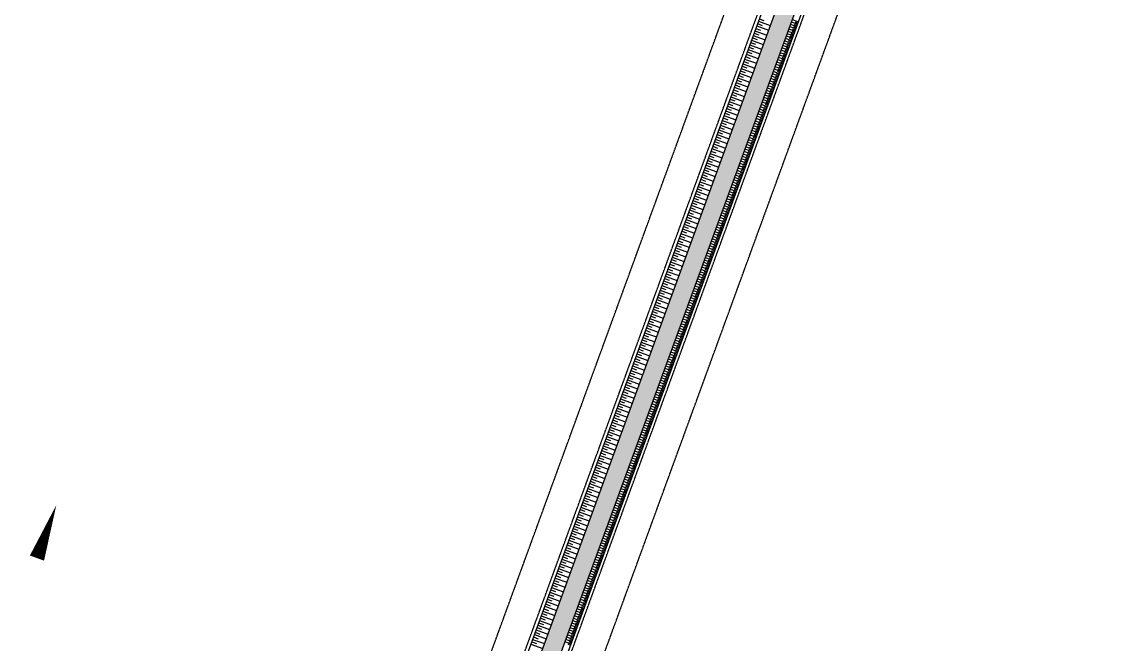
# Model space of a CAD drawing. Extents: x -111898 to 889894, y -2 to 1194865.
# Drawn here: x 686082 to 703559, y 1007153 to 1017071 of the extents above; entities that cross this region are included whole.
import ezdxf

# ---------------------------------------------------------------- set-up
doc = ezdxf.new("R2010")
doc.units = 0
doc.header["$LTSCALE"] = 10
doc.header["$MEASUREMENT"] = 0
doc.linetypes.add('10平面$0$DASH', pattern=[0.35, 0.25, -0.1])
doc.layers.get('Defpoints').update_dxf_attribs({"color": 210})
for name, color, linetype in [('0-WALL', 252, 'Continuous'), ('10平面$0$99平面图例外参$0$A-HATCH-2', 251, 'Continuous'), ('10平面$0$A-LIN-V', 9, 'Continuous'), ('10平面$0$AS-WALL', 40, 'Continuous'), ('10平面$0$PUB_HATCH', 8, 'Continuous'), ('WALL', 252, 'Continuous')]:
    doc.layers.add(name, color=color, linetype=linetype)

# ---------------------------------------------------------------- blocks, each defined once
blk = doc.blocks.new('10平面$0$99平面图例外参$0$$LinePat$填挖边坡')
at = {"color": 0}
for p, q in [((0, 0), (0, -1500)), ((300, 0), (300, -600))]:
    blk.add_line(p, q, dxfattribs=at)
at = {"layer": 'Defpoints', "color": 0}
blk.add_point((600, 0), dxfattribs=at)

msp = doc.modelspace()

# ---------------------------------------------------------------- hatches: boundary and pattern name
at = {"layer": '0-WALL'}
h = msp.add_hatch(dxfattribs=at)
h.set_pattern_fill('草坪或沼泽', color=8, scale=400, angle=-0.200257)
h.set_pattern_definition([(359.79974, (-824318.4, 704905.5), (1605.5824, 1594.398), [240, -48, 64, -48, 240, -960]), (359.79974, (-824398.3, 704953.8), (1605.5824, 1594.398), [160, -120, 240, -120, 160, -800]), (359.79974, (-823836, 705591.9), (1605.5824, 1594.398), [200, -80, 200, -1120]), (359.79974, (-824634.9, 705914.7), (1605.5824, 1594.398), [80, -160, 80, -1280]), (89.79974, (-824474.9, 705914.1), (-1594.398, 1605.5824), [144, -1456]), (89.79974, (-823998.3, 704952.4), (-1594.398, 1605.5824), [160, -1440]), (89.79974, (-823596, 705591), (-1594.398, 1605.5824), [160, -1440]), (44.79974, (-823790.3, 704935.7), (5.5922, 1599.9902), [160, -2102.7417]), (134.79974, (-824206.3, 704937.2), (-1599.9902, 5.5922), [160, -2102.7417]), (63.23469, (-823838.3, 704943.9), (5.5922, 1599.99023), [160, -3417.7088]), (75.7635, (-823918.27, 704952.15), (5.59221, 1599.99023), [160, -6436.969]), (75.7635, (-823516.03, 705590.75), (5.59221, 1599.99023), [128, -6468.969]), (75.7635, (-824442.9, 705914), (5.59221, 1599.99023), [112, -6484.969]), (103.835987, (-824078.27, 704952.7), (5.59221, 1599.99023), [160, -6436.969]), (103.835987, (-823676.03, 705591.3), (5.59221, 1599.99023), [128, -6468.969]), (103.835987, (-824506.9, 705914.2), (5.59221, 1599.99023), [112, -6484.969]), (116.364795, (-824158.3, 704945), (5.5922, 1599.99023), [160, -3417.7069])])
edge = h.paths.add_edge_path()
edge.add_line((741503.08, 933538.38), (741712.87, 934018.57))
edge.add_line((741712.87, 934018.57), (745060.96, 941812.89))
edge.add_line((745060.96, 941812.89), (766890.86, 1001849.76))
edge.add_line((766890.86, 1001849.76), (760346.98, 1016169.02))
edge.add_line((760346.98, 1016169.02), (737579.78, 1026362.54))
edge.add_line((737579.78, 1026362.54), (720756.11, 1037729.77))
edge.add_line((720756.11, 1037729.77), (653654.65, 1067773.01))
edge.add_line((653654.65, 1067773.01), (467795.25, 820503.81))
edge.add_line((467795.25, 820503.81), (468143.58, 820404.89))
edge.add_line((468143.58, 820404.89), (647181.92, 1058601.18))
edge.add_line((647181.92, 1058601.18), (648464.56, 1058132.56))
edge.add_line((648464.56, 1058132.56), (650350.23, 1063296.8))
edge.add_line((650350.23, 1063296.8), (720796.15, 1037558.69))
edge.add_line((720796.15, 1037558.69), (718909.6, 1032395.07))
edge.add_line((718909.6, 1032395.07), (725484.49, 1029992.9))
edge.add_line((725484.49, 1029992.9), (726513.26, 1032808.65))
edge.add_line((726513.26, 1032808.65), (729331.07, 1031779.14))
edge.add_line((729331.07, 1031779.14), (728302.36, 1028963.46))
edge.add_line((728302.36, 1028963.46), (747084.56, 1022101.19))
edge.add_line((747084.56, 1022101.19), (755217.14, 1018452.95))
edge.add_arc((743028.5, 1006160.87), 17310.64, -14.619994, 45.242091, ccw=False)
edge.add_line((759778.64, 1001791.54), (760685.99, 1001458.08))
edge.add_line((760685.99, 1001458.08), (765094.65, 999847.31))
edge.add_line((765094.65, 999847.31), (740941.69, 933744.02))
edge.add_line((740941.69, 933744.02), (741503.08, 933538.38))
at = {"layer": '10平面$0$PUB_HATCH'}
h = msp.add_hatch(dxfattribs=at)
h.set_pattern_fill('石膏板', color=256, scale=30, angle=-20.070289, style=0)
h.set_pattern_definition([(24.929711, (581260.3, 187846.72), (-44.707476, 96.183378), [24, -82.06602]), (114.929711, (581417.13, 187789.42), (-96.183378, -44.707476), [24, -82.06602])])
h.paths.add_polyline_path([(686628.72, 984982.24), (702058.31, 1027213.41), (701776.53, 1027316.36), (686346.94, 985085.19)])

# ---------------------------------------------------------------- linework, layer by layer
at = {"layer": '10平面$0$A-LIN-V', "color": 8}
for p, q in [((701588.67, 1027385), (686227.72, 985341.68)), ((702152.23, 1027179.1), (686722.65, 984947.92))]:
    msp.add_line(p, q, dxfattribs=at)
at = {"layer": '10平面$0$AS-WALL', "color": 8}
for p, q in [((701776.53, 1027316.36), (686346.94, 985085.19)), ((686628.72, 984982.24), (702058.31, 1027213.41))]:
    msp.add_line(p, q, dxfattribs=at)
at = {"layer": 'WALL', "color": 8, "linetype": '10平面$0$DASH'}
for p, q in [((670769.92, 944636), (701895.69, 1029828)), ((671239.56, 944464.41), (702365.32, 1029656.41)), ((671897.05, 944224.19), (703022.81, 1029416.19)), ((672366.69, 944052.6), (703492.45, 1029244.6))]:
    msp.add_line(p, q, dxfattribs=at)
at = {"layer": 'WALL', "color": 8}
msp.add_lwpolyline([(684262.66, 1002888.18, 0, 0, 0), (686630.55, 1009369.16, 0, 240, 0), (686321.7, 1008523.81, 0, 0, 0)], format="xyseb", dxfattribs=at)

# ---------------------------------------------------------------- block references
at = {"layer": '10平面$0$99平面图例外参$0$A-HATCH-2', "color": 8}
for p, xscale, yscale, zscale, rotation in [((697824, 1017081), 0.1334573205823481, 0.1333333333333333, 0.1333333333333333, 69.92971143541095), ((697769.04, 1016930.58), 0.1334573205823481, 0.1333333333333333, 0.1333333333333333, 69.92971143541095), ((697796.52, 1017005.79), 0.1334573205823481, 0.1333333333333333, 0.1333333333333333, 69.92971143541095), ((698418.38, 1016959.45), 0.06666901738333265, 0.06666666666666667, 0.06666666666666667, 249.9297114337832), ((698432.11, 1016997.02), 0.06666901738333265, 0.06666666666666667, 0.06666666666666667, 249.9297114337832), ((698445.84, 1017034.6), 0.06666901738333265, 0.06666666666666667, 0.06666666666666667, 249.9297114337832), ((698459.57, 1017072.17), 0.06666901738333265, 0.06666666666666667, 0.06666666666666667, 249.9297114337832), ((697714.08, 1016780.15), 0.1334573205823481, 0.1333333333333333, 0.1333333333333333, 69.92971143541095), ((697741.56, 1016855.37), 0.1334573205823481, 0.1333333333333333, 0.1333333333333333, 69.92971143541095), ((698349.75, 1016771.59), 0.06666901738333265, 0.06666666666666667, 0.06666666666666667, 249.9297114337832), ((698363.47, 1016809.16), 0.06666901738333265, 0.06666666666666667, 0.06666666666666667, 249.9297114337832), ((698377.2, 1016846.74), 0.06666901738333265, 0.06666666666666667, 0.06666666666666667, 249.9297114337832), ((698390.93, 1016884.31), 0.06666901738333265, 0.06666666666666667, 0.06666666666666667, 249.9297114337832), ((698404.66, 1016921.88), 0.06666901738333265, 0.06666666666666667, 0.06666666666666667, 249.9297114337832), ((697631.65, 1016554.52), 0.1334573205823481, 0.1333333333333333, 0.1333333333333333, 69.92971143541095), ((697659.12, 1016629.73), 0.1334573205823481, 0.1333333333333333, 0.1333333333333333, 69.92971143541095), ((697686.6, 1016704.94), 0.1334573205823481, 0.1333333333333333, 0.1333333333333333, 69.92971143541095), ((698294.84, 1016621.3), 0.06666901738333265, 0.06666666666666667, 0.06666666666666667, 249.9297114337832), ((698308.56, 1016658.87), 0.06666901738333265, 0.06666666666666667, 0.06666666666666667, 249.9297114337832), ((698322.29, 1016696.45), 0.06666901738333265, 0.06666666666666667, 0.06666666666666667, 249.9297114337832), ((698336.02, 1016734.02), 0.06666901738333265, 0.06666666666666667, 0.06666666666666667, 249.9297114337832), ((697576.69, 1016404.1), 0.1334573205823481, 0.1333333333333333, 0.1333333333333333, 69.92971143541095), ((697604.17, 1016479.31), 0.1334573205823481, 0.1333333333333333, 0.1333333333333333, 69.92971143541095), ((698226.2, 1016433.44), 0.06666901738333265, 0.06666666666666667, 0.06666666666666667, 249.9297114337832), ((698239.93, 1016471.01), 0.06666901738333265, 0.06666666666666667, 0.06666666666666667, 249.9297114337832), ((698253.66, 1016508.59), 0.06666901738333265, 0.06666666666666667, 0.06666666666666667, 249.9297114337832), ((698267.38, 1016546.16), 0.06666901738333265, 0.06666666666666667, 0.06666666666666667, 249.9297114337832), ((698281.11, 1016583.73), 0.06666901738333265, 0.06666666666666667, 0.06666666666666667, 249.9297114337832), ((697521.73, 1016253.67), 0.1334573205823481, 0.1333333333333333, 0.1333333333333333, 69.92971143541095), ((697549.21, 1016328.88), 0.1334573205823481, 0.1333333333333333, 0.1333333333333333, 69.92971143541095), ((698157.56, 1016245.58), 0.06666901738333265, 0.06666666666666667, 0.06666666666666667, 249.9297114337832), ((698171.29, 1016283.15), 0.06666901738333265, 0.06666666666666667, 0.06666666666666667, 249.9297114337832), ((698185.02, 1016320.72), 0.06666901738333265, 0.06666666666666667, 0.06666666666666667, 249.9297114337832), ((698198.75, 1016358.3), 0.06666901738333265, 0.06666666666666667, 0.06666666666666667, 249.9297114337832), ((698212.47, 1016395.87), 0.06666901738333265, 0.06666666666666667, 0.06666666666666667, 249.9297114337832), ((697439.29, 1016028.04), 0.1334573205823481, 0.1333333333333333, 0.1333333333333333, 69.92971143541095), ((697466.77, 1016103.25), 0.1334573205823481, 0.1333333333333333, 0.1333333333333333, 69.92971143541095), ((697494.25, 1016178.46), 0.1334573205823481, 0.1333333333333333, 0.1333333333333333, 69.92971143541095), ((698102.65, 1016095.29), 0.06666901738333265, 0.06666666666666667, 0.06666666666666667, 249.9297114337832), ((698116.38, 1016132.86), 0.06666901738333265, 0.06666666666666667, 0.06666666666666667, 249.9297114337832), ((698130.11, 1016170.44), 0.06666901738333265, 0.06666666666666667, 0.06666666666666667, 249.9297114337832), ((698143.84, 1016208.01), 0.06666901738333265, 0.06666666666666667, 0.06666666666666667, 249.9297114337832), ((697384.33, 1015877.61), 0.1334573205823481, 0.1333333333333333, 0.1333333333333333, 69.92971143541095), ((697411.81, 1015952.83), 0.1334573205823481, 0.1333333333333333, 0.1333333333333333, 69.92971143541095), ((698034.02, 1015907.43), 0.06666901738333265, 0.06666666666666667, 0.06666666666666667, 249.9297114337832), ((698047.74, 1015945), 0.06666901738333265, 0.06666666666666667, 0.06666666666666667, 249.9297114337832), ((698061.47, 1015982.57), 0.06666901738333265, 0.06666666666666667, 0.06666666666666667, 249.9297114337832), ((698075.2, 1016020.15), 0.06666901738333265, 0.06666666666666667, 0.06666666666666667, 249.9297114337832), ((698088.93, 1016057.72), 0.06666901738333265, 0.06666666666666667, 0.06666666666666667, 249.9297114337832), ((697329.37, 1015727.19), 0.1334573205823481, 0.1333333333333333, 0.1333333333333333, 69.92971143541095), ((697356.85, 1015802.4), 0.1334573205823481, 0.1333333333333333, 0.1333333333333333, 69.92971143541095), ((697965.38, 1015719.57), 0.06666901738333265, 0.06666666666666667, 0.06666666666666667, 249.9297114337832), ((697979.11, 1015757.14), 0.06666901738333265, 0.06666666666666667, 0.06666666666666667, 249.9297114337832), ((697992.83, 1015794.71), 0.06666901738333265, 0.06666666666666667, 0.06666666666666667, 249.9297114337832), ((698006.56, 1015832.29), 0.06666901738333265, 0.06666666666666667, 0.06666666666666667, 249.9297114337832), ((698020.29, 1015869.86), 0.06666901738333265, 0.06666666666666667, 0.06666666666666667, 249.9297114337832), ((697274.41, 1015576.77), 0.1334573205823481, 0.1333333333333333, 0.1333333333333333, 69.92971143541095), ((697301.89, 1015651.98), 0.1334573205823481, 0.1333333333333333, 0.1333333333333333, 69.92971143541095), ((697910.47, 1015569.28), 0.06666901738333265, 0.06666666666666667, 0.06666666666666667, 249.9297114337832), ((697924.2, 1015606.85), 0.06666901738333265, 0.06666666666666667, 0.06666666666666667, 249.9297114337832), ((697937.93, 1015644.42), 0.06666901738333265, 0.06666666666666667, 0.06666666666666667, 249.9297114337832), ((697951.65, 1015682), 0.06666901738333265, 0.06666666666666667, 0.06666666666666667, 249.9297114337832), ((697191.98, 1015351.13), 0.1334573205823481, 0.1333333333333333, 0.1333333333333333, 69.92971143541095), ((697219.46, 1015426.34), 0.1334573205823481, 0.1333333333333333, 0.1333333333333333, 69.92971143541095), ((697246.93, 1015501.56), 0.1334573205823481, 0.1333333333333333, 0.1333333333333333, 69.92971143541095), ((697841.83, 1015381.42), 0.06666901738333265, 0.06666666666666667, 0.06666666666666667, 249.9297114337832), ((697855.56, 1015418.99), 0.06666901738333265, 0.06666666666666667, 0.06666666666666667, 249.9297114337832), ((697869.29, 1015456.56), 0.06666901738333265, 0.06666666666666667, 0.06666666666666667, 249.9297114337832), ((697883.02, 1015494.14), 0.06666901738333265, 0.06666666666666667, 0.06666666666666667, 249.9297114337832), ((697896.74, 1015531.71), 0.06666901738333265, 0.06666666666666667, 0.06666666666666667, 249.9297114337832), ((697137.02, 1015200.71), 0.1334573205823481, 0.1333333333333333, 0.1333333333333333, 69.92971143541095), ((697164.5, 1015275.92), 0.1334573205823481, 0.1333333333333333, 0.1333333333333333, 69.92971143541095), ((697786.92, 1015231.13), 0.06666901738333265, 0.06666666666666667, 0.06666666666666667, 249.9297114337832), ((697800.65, 1015268.7), 0.06666901738333265, 0.06666666666666667, 0.06666666666666667, 249.9297114337832), ((697814.38, 1015306.27), 0.06666901738333265, 0.06666666666666667, 0.06666666666666667, 249.9297114337832), ((697828.11, 1015343.85), 0.06666901738333265, 0.06666666666666667, 0.06666666666666667, 249.9297114337832), ((697082.06, 1015050.29), 0.1334573205823481, 0.1333333333333333, 0.1333333333333333, 69.92971143541095), ((697109.54, 1015125.5), 0.1334573205823481, 0.1333333333333333, 0.1333333333333333, 69.92971143541095), ((697718.29, 1015043.27), 0.06666901738333265, 0.06666666666666667, 0.06666666666666667, 249.9297114337832), ((697732.01, 1015080.84), 0.06666901738333265, 0.06666666666666667, 0.06666666666666667, 249.9297114337832), ((697745.74, 1015118.41), 0.06666901738333265, 0.06666666666666667, 0.06666666666666667, 249.9297114337832), ((697759.47, 1015155.99), 0.06666901738333265, 0.06666666666666667, 0.06666666666666667, 249.9297114337832), ((697773.2, 1015193.56), 0.06666901738333265, 0.06666666666666667, 0.06666666666666667, 249.9297114337832), ((696999.62, 1014824.65), 0.1334573205823481, 0.1333333333333333, 0.1333333333333333, 69.92971143541095), ((697027.1, 1014899.86), 0.1334573205823481, 0.1333333333333333, 0.1333333333333333, 69.92971143541095), ((697054.58, 1014975.07), 0.1334573205823481, 0.1333333333333333, 0.1333333333333333, 69.92971143541095), ((697649.65, 1014855.41), 0.06666901738333265, 0.06666666666666667, 0.06666666666666667, 249.9297114337832), ((697663.38, 1014892.98), 0.06666901738333265, 0.06666666666666667, 0.06666666666666667, 249.9297114337832), ((697677.1, 1014930.55), 0.06666901738333265, 0.06666666666666667, 0.06666666666666667, 249.9297114337832), ((697690.83, 1014968.12), 0.06666901738333265, 0.06666666666666667, 0.06666666666666667, 249.9297114337832), ((697704.56, 1015005.7), 0.06666901738333265, 0.06666666666666667, 0.06666666666666667, 249.9297114337832), ((696944.66, 1014674.23), 0.1334573205823481, 0.1333333333333333, 0.1333333333333333, 69.92971143541095), ((696972.14, 1014749.44), 0.1334573205823481, 0.1333333333333333, 0.1333333333333333, 69.92971143541095), ((697594.74, 1014705.12), 0.06666901738333265, 0.06666666666666667, 0.06666666666666667, 249.9297114337832), ((697608.47, 1014742.69), 0.06666901738333265, 0.06666666666666667, 0.06666666666666667, 249.9297114337832), ((697622.2, 1014780.26), 0.06666901738333265, 0.06666666666666667, 0.06666666666666667, 249.9297114337832), ((697635.92, 1014817.84), 0.06666901738333265, 0.06666666666666667, 0.06666666666666667, 249.9297114337832), ((696889.7, 1014523.8), 0.1334573205823481, 0.1333333333333333, 0.1333333333333333, 69.92971143541095), ((696917.18, 1014599.02), 0.1334573205823481, 0.1333333333333333, 0.1333333333333333, 69.92971143541095), ((697526.1, 1014517.26), 0.06666901738333265, 0.06666666666666667, 0.06666666666666667, 249.9297114337832), ((697539.83, 1014554.83), 0.06666901738333265, 0.06666666666666667, 0.06666666666666667, 249.9297114337832), ((697553.56, 1014592.4), 0.06666901738333265, 0.06666666666666667, 0.06666666666666667, 249.9297114337832), ((697567.29, 1014629.97), 0.06666901738333265, 0.06666666666666667, 0.06666666666666667, 249.9297114337832), ((697581.01, 1014667.55), 0.06666901738333265, 0.06666666666666667, 0.06666666666666667, 249.9297114337832), ((696807.27, 1014298.17), 0.1334573205823481, 0.1333333333333333, 0.1333333333333333, 69.92971143541095), ((696834.74, 1014373.38), 0.1334573205823481, 0.1333333333333333, 0.1333333333333333, 69.92971143541095), ((696862.22, 1014448.59), 0.1334573205823481, 0.1333333333333333, 0.1333333333333333, 69.92971143541095), ((697457.47, 1014329.4), 0.06666901738333265, 0.06666666666666667, 0.06666666666666667, 249.9297114337832), ((697471.19, 1014366.97), 0.06666901738333265, 0.06666666666666667, 0.06666666666666667, 249.9297114337832), ((697484.92, 1014404.54), 0.06666901738333265, 0.06666666666666667, 0.06666666666666667, 249.9297114337832), ((697498.65, 1014442.11), 0.06666901738333265, 0.06666666666666667, 0.06666666666666667, 249.9297114337832), ((697512.38, 1014479.69), 0.06666901738333265, 0.06666666666666667, 0.06666666666666667, 249.9297114337832), ((696752.31, 1014147.75), 0.1334573205823481, 0.1333333333333333, 0.1333333333333333, 69.92971143541095), ((696779.79, 1014222.96), 0.1334573205823481, 0.1333333333333333, 0.1333333333333333, 69.92971143541095), ((697402.56, 1014179.11), 0.06666901738333265, 0.06666666666666667, 0.06666666666666667, 249.9297114337832), ((697416.28, 1014216.68), 0.06666901738333265, 0.06666666666666667, 0.06666666666666667, 249.9297114337832), ((697430.01, 1014254.25), 0.06666901738333265, 0.06666666666666667, 0.06666666666666667, 249.9297114337832), ((697443.74, 1014291.82), 0.06666901738333265, 0.06666666666666667, 0.06666666666666667, 249.9297114337832), ((696697.35, 1013997.32), 0.1334573205823481, 0.1333333333333333, 0.1333333333333333, 69.92971143541095), ((696724.83, 1014072.54), 0.1334573205823481, 0.1333333333333333, 0.1333333333333333, 69.92971143541095), ((697333.92, 1013991.25), 0.06666901738333265, 0.06666666666666667, 0.06666666666666667, 249.9297114337832), ((697347.65, 1014028.82), 0.06666901738333265, 0.06666666666666667, 0.06666666666666667, 249.9297114337832), ((697361.37, 1014066.39), 0.06666901738333265, 0.06666666666666667, 0.06666666666666667, 249.9297114337832), ((697375.1, 1014103.96), 0.06666901738333265, 0.06666666666666667, 0.06666666666666667, 249.9297114337832), ((697388.83, 1014141.54), 0.06666901738333265, 0.06666666666666667, 0.06666666666666667, 249.9297114337832), ((696614.91, 1013771.69), 0.1334573205823481, 0.1333333333333333, 0.1333333333333333, 69.92971143541095), ((696642.39, 1013846.9), 0.1334573205823481, 0.1333333333333333, 0.1333333333333333, 69.92971143541095), ((696669.87, 1013922.11), 0.1334573205823481, 0.1333333333333333, 0.1333333333333333, 69.92971143541095), ((697265.28, 1013803.39), 0.06666901738333265, 0.06666666666666667, 0.06666666666666667, 249.9297114337832), ((697279.01, 1013840.96), 0.06666901738333265, 0.06666666666666667, 0.06666666666666667, 249.9297114337832), ((697292.74, 1013878.53), 0.06666901738333265, 0.06666666666666667, 0.06666666666666667, 249.9297114337832), ((697306.47, 1013916.1), 0.06666901738333265, 0.06666666666666667, 0.06666666666666667, 249.9297114337832), ((697320.19, 1013953.67), 0.06666901738333265, 0.06666666666666667, 0.06666666666666667, 249.9297114337832), ((696559.95, 1013621.27), 0.1334573205823481, 0.1333333333333333, 0.1333333333333333, 69.92971143541095), ((696587.43, 1013696.48), 0.1334573205823481, 0.1333333333333333, 0.1333333333333333, 69.92971143541095), ((697210.37, 1013653.1), 0.06666901738333265, 0.06666666666666667, 0.06666666666666667, 249.9297114337832), ((697224.1, 1013690.67), 0.06666901738333265, 0.06666666666666667, 0.06666666666666667, 249.9297114337832), ((697237.83, 1013728.24), 0.06666901738333265, 0.06666666666666667, 0.06666666666666667, 249.9297114337832), ((697251.56, 1013765.81), 0.06666901738333265, 0.06666666666666667, 0.06666666666666667, 249.9297114337832), ((696504.99, 1013470.84), 0.1334573205823481, 0.1333333333333333, 0.1333333333333333, 69.92971143541095), ((696532.47, 1013546.05), 0.1334573205823481, 0.1333333333333333, 0.1333333333333333, 69.92971143541095), ((697141.74, 1013465.24), 0.06666901738333265, 0.06666666666666667, 0.06666666666666667, 249.9297114337832), ((697155.46, 1013502.81), 0.06666901738333265, 0.06666666666666667, 0.06666666666666667, 249.9297114337832), ((697169.19, 1013540.38), 0.06666901738333265, 0.06666666666666667, 0.06666666666666667, 249.9297114337832), ((697182.92, 1013577.95), 0.06666901738333265, 0.06666666666666667, 0.06666666666666667, 249.9297114337832), ((697196.65, 1013615.52), 0.06666901738333265, 0.06666666666666667, 0.06666666666666667, 249.9297114337832), ((696422.55, 1013245.21), 0.1334573205823481, 0.1333333333333333, 0.1333333333333333, 69.92971143541095), ((696450.03, 1013320.42), 0.1334573205823481, 0.1333333333333333, 0.1333333333333333, 69.92971143541095), ((696477.51, 1013395.63), 0.1334573205823481, 0.1333333333333333, 0.1333333333333333, 69.92971143541095), ((697073.1, 1013277.37), 0.06666901738333265, 0.06666666666666667, 0.06666666666666667, 249.9297114337832), ((697086.83, 1013314.95), 0.06666901738333265, 0.06666666666666667, 0.06666666666666667, 249.9297114337832), ((697100.55, 1013352.52), 0.06666901738333265, 0.06666666666666667, 0.06666666666666667, 249.9297114337832), ((697114.28, 1013390.09), 0.06666901738333265, 0.06666666666666667, 0.06666666666666667, 249.9297114337832), ((697128.01, 1013427.66), 0.06666901738333265, 0.06666666666666667, 0.06666666666666667, 249.9297114337832), ((696367.6, 1013094.78), 0.1334573205823481, 0.1333333333333333, 0.1333333333333333, 69.92971143541095), ((696395.07, 1013170), 0.1334573205823481, 0.1333333333333333, 0.1333333333333333, 69.92971143541095), ((697018.19, 1013127.09), 0.06666901738333265, 0.06666666666666667, 0.06666666666666667, 249.9297114337832), ((697031.92, 1013164.66), 0.06666901738333265, 0.06666666666666667, 0.06666666666666667, 249.9297114337832), ((697045.64, 1013202.23), 0.06666901738333265, 0.06666666666666667, 0.06666666666666667, 249.9297114337832), ((697059.37, 1013239.8), 0.06666901738333265, 0.06666666666666667, 0.06666666666666667, 249.9297114337832), ((696312.64, 1012944.36), 0.1334573205823481, 0.1333333333333333, 0.1333333333333333, 69.92971143541095), ((696340.12, 1013019.57), 0.1334573205823481, 0.1333333333333333, 0.1333333333333333, 69.92971143541095), ((696949.55, 1012939.22), 0.06666901738333265, 0.06666666666666667, 0.06666666666666667, 249.9297114337832), ((696963.28, 1012976.8), 0.06666901738333265, 0.06666666666666667, 0.06666666666666667, 249.9297114337832), ((696977.01, 1013014.37), 0.06666901738333265, 0.06666666666666667, 0.06666666666666667, 249.9297114337832), ((696990.74, 1013051.94), 0.06666901738333265, 0.06666666666666667, 0.06666666666666667, 249.9297114337832), ((697004.46, 1013089.51), 0.06666901738333265, 0.06666666666666667, 0.06666666666666667, 249.9297114337832), ((696230.2, 1012718.73), 0.1334573205823481, 0.1333333333333333, 0.1333333333333333, 69.92971143541095), ((696257.68, 1012793.94), 0.1334573205823481, 0.1333333333333333, 0.1333333333333333, 69.92971143541095), ((696285.16, 1012869.15), 0.1334573205823481, 0.1333333333333333, 0.1333333333333333, 69.92971143541095), ((696880.92, 1012751.36), 0.06666901738333265, 0.06666666666666667, 0.06666666666666667, 249.9297114337832), ((696894.64, 1012788.94), 0.06666901738333265, 0.06666666666666667, 0.06666666666666667, 249.9297114337832), ((696908.37, 1012826.51), 0.06666901738333265, 0.06666666666666667, 0.06666666666666667, 249.9297114337832), ((696922.1, 1012864.08), 0.06666901738333265, 0.06666666666666667, 0.06666666666666667, 249.9297114337832), ((696935.83, 1012901.65), 0.06666901738333265, 0.06666666666666667, 0.06666666666666667, 249.9297114337832), ((696175.24, 1012568.3), 0.1334573205823481, 0.1333333333333333, 0.1333333333333333, 69.92971143541095), ((696202.72, 1012643.51), 0.1334573205823481, 0.1333333333333333, 0.1333333333333333, 69.92971143541095), ((696826.01, 1012601.07), 0.06666901738333265, 0.06666666666666667, 0.06666666666666667, 249.9297114337832), ((696839.73, 1012638.65), 0.06666901738333265, 0.06666666666666667, 0.06666666666666667, 249.9297114337832), ((696853.46, 1012676.22), 0.06666901738333265, 0.06666666666666667, 0.06666666666666667, 249.9297114337832), ((696867.19, 1012713.79), 0.06666901738333265, 0.06666666666666667, 0.06666666666666667, 249.9297114337832), ((696120.28, 1012417.88), 0.1334573205823481, 0.1333333333333333, 0.1333333333333333, 69.92971143541095), ((696147.76, 1012493.09), 0.1334573205823481, 0.1333333333333333, 0.1333333333333333, 69.92971143541095), ((696757.37, 1012413.21), 0.06666901738333265, 0.06666666666666667, 0.06666666666666667, 249.9297114337832), ((696771.1, 1012450.79), 0.06666901738333265, 0.06666666666666667, 0.06666666666666667, 249.9297114337832), ((696784.82, 1012488.36), 0.06666901738333265, 0.06666666666666667, 0.06666666666666667, 249.9297114337832), ((696798.55, 1012525.93), 0.06666901738333265, 0.06666666666666667, 0.06666666666666667, 249.9297114337832), ((696812.28, 1012563.5), 0.06666901738333265, 0.06666666666666667, 0.06666666666666667, 249.9297114337832), ((696037.84, 1012192.24), 0.1334573205823481, 0.1333333333333333, 0.1333333333333333, 69.92971143541095), ((696065.32, 1012267.46), 0.1334573205823481, 0.1333333333333333, 0.1333333333333333, 69.92971143541095), ((696092.8, 1012342.67), 0.1334573205823481, 0.1333333333333333, 0.1333333333333333, 69.92971143541095), ((696688.73, 1012225.35), 0.06666901738333265, 0.06666666666666667, 0.06666666666666667, 249.9297114337832), ((696702.46, 1012262.92), 0.06666901738333265, 0.06666666666666667, 0.06666666666666667, 249.9297114337832), ((696716.19, 1012300.5), 0.06666901738333265, 0.06666666666666667, 0.06666666666666667, 249.9297114337832), ((696729.91, 1012338.07), 0.06666901738333265, 0.06666666666666667, 0.06666666666666667, 249.9297114337832), ((696743.64, 1012375.64), 0.06666901738333265, 0.06666666666666667, 0.06666666666666667, 249.9297114337832), ((695982.88, 1012041.82), 0.1334573205823481, 0.1333333333333333, 0.1333333333333333, 69.92971143541095), ((696010.36, 1012117.03), 0.1334573205823481, 0.1333333333333333, 0.1333333333333333, 69.92971143541095), ((696633.82, 1012075.06), 0.06666901738333265, 0.06666666666666667, 0.06666666666666667, 249.9297114337832), ((696647.55, 1012112.64), 0.06666901738333265, 0.06666666666666667, 0.06666666666666667, 249.9297114337832), ((696661.28, 1012150.21), 0.06666901738333265, 0.06666666666666667, 0.06666666666666667, 249.9297114337832), ((696675.01, 1012187.78), 0.06666901738333265, 0.06666666666666667, 0.06666666666666667, 249.9297114337832), ((695927.93, 1011891.4), 0.1334573205823481, 0.1333333333333333, 0.1333333333333333, 69.92971143541095), ((695955.41, 1011966.61), 0.1334573205823481, 0.1333333333333333, 0.1333333333333333, 69.92971143541095), ((696565.19, 1011887.2), 0.06666901738333265, 0.06666666666666667, 0.06666666666666667, 249.9297114337832), ((696578.91, 1011924.77), 0.06666901738333265, 0.06666666666666667, 0.06666666666666667, 249.9297114337832), ((696592.64, 1011962.35), 0.06666901738333265, 0.06666666666666667, 0.06666666666666667, 249.9297114337832), ((696606.37, 1011999.92), 0.06666901738333265, 0.06666666666666667, 0.06666666666666667, 249.9297114337832), ((696620.1, 1012037.49), 0.06666901738333265, 0.06666666666666667, 0.06666666666666667, 249.9297114337832), ((695845.49, 1011665.76), 0.1334573205823481, 0.1333333333333333, 0.1333333333333333, 69.92971143541095), ((695872.97, 1011740.97), 0.1334573205823481, 0.1333333333333333, 0.1333333333333333, 69.92971143541095), ((695900.45, 1011816.19), 0.1334573205823481, 0.1333333333333333, 0.1333333333333333, 69.92971143541095), ((696510.28, 1011736.91), 0.06666901738333265, 0.06666666666666667, 0.06666666666666667, 249.9297114337832), ((696524, 1011774.49), 0.06666901738333265, 0.06666666666666667, 0.06666666666666667, 249.9297114337832), ((696537.73, 1011812.06), 0.06666901738333265, 0.06666666666666667, 0.06666666666666667, 249.9297114337832), ((696551.46, 1011849.63), 0.06666901738333265, 0.06666666666666667, 0.06666666666666667, 249.9297114337832), ((695790.53, 1011515.34), 0.1334573205823481, 0.1333333333333333, 0.1333333333333333, 69.92971143541095), ((695818.01, 1011590.55), 0.1334573205823481, 0.1333333333333333, 0.1333333333333333, 69.92971143541095), ((696441.64, 1011549.05), 0.06666901738333265, 0.06666666666666667, 0.06666666666666667, 249.9297114337832), ((696455.37, 1011586.62), 0.06666901738333265, 0.06666666666666667, 0.06666666666666667, 249.9297114337832), ((696469.09, 1011624.2), 0.06666901738333265, 0.06666666666666667, 0.06666666666666667, 249.9297114337832), ((696482.82, 1011661.77), 0.06666901738333265, 0.06666666666666667, 0.06666666666666667, 249.9297114337832), ((696496.55, 1011699.34), 0.06666901738333265, 0.06666666666666667, 0.06666666666666667, 249.9297114337832), ((695735.57, 1011364.92), 0.1334573205823481, 0.1333333333333333, 0.1333333333333333, 69.92971143541095), ((695763.05, 1011440.13), 0.1334573205823481, 0.1333333333333333, 0.1333333333333333, 69.92971143541095), ((696373, 1011361.19), 0.06666901738333265, 0.06666666666666667, 0.06666666666666667, 249.9297114337832), ((696386.73, 1011398.76), 0.06666901738333265, 0.06666666666666667, 0.06666666666666667, 249.9297114337832), ((696400.46, 1011436.34), 0.06666901738333265, 0.06666666666666667, 0.06666666666666667, 249.9297114337832), ((696414.18, 1011473.91), 0.06666901738333265, 0.06666666666666667, 0.06666666666666667, 249.9297114337832), ((696427.91, 1011511.48), 0.06666901738333265, 0.06666666666666667, 0.06666666666666667, 249.9297114337832), ((695653.13, 1011139.28), 0.1334573205823481, 0.1333333333333333, 0.1333333333333333, 69.92971143541095), ((695680.61, 1011214.49), 0.1334573205823481, 0.1333333333333333, 0.1333333333333333, 69.92971143541095), ((695708.09, 1011289.7), 0.1334573205823481, 0.1333333333333333, 0.1333333333333333, 69.92971143541095), ((696318.09, 1011210.9), 0.06666901738333265, 0.06666666666666667, 0.06666666666666667, 249.9297114337832), ((696331.82, 1011248.47), 0.06666901738333265, 0.06666666666666667, 0.06666666666666667, 249.9297114337832), ((696345.55, 1011286.05), 0.06666901738333265, 0.06666666666666667, 0.06666666666666667, 249.9297114337832), ((696359.28, 1011323.62), 0.06666901738333265, 0.06666666666666667, 0.06666666666666667, 249.9297114337832), ((695598.17, 1010988.86), 0.1334573205823481, 0.1333333333333333, 0.1333333333333333, 69.92971143541095), ((695625.65, 1011064.07), 0.1334573205823481, 0.1333333333333333, 0.1333333333333333, 69.92971143541095), ((696249.46, 1011023.04), 0.06666901738333265, 0.06666666666666667, 0.06666666666666667, 249.9297114337832), ((696263.18, 1011060.61), 0.06666901738333265, 0.06666666666666667, 0.06666666666666667, 249.9297114337832), ((696276.91, 1011098.19), 0.06666901738333265, 0.06666666666666667, 0.06666666666666667, 249.9297114337832), ((696290.64, 1011135.76), 0.06666901738333265, 0.06666666666666667, 0.06666666666666667, 249.9297114337832), ((696304.37, 1011173.33), 0.06666901738333265, 0.06666666666666667, 0.06666666666666667, 249.9297114337832), ((695543.22, 1010838.43), 0.1334573205823481, 0.1333333333333333, 0.1333333333333333, 69.92971143541095), ((695570.69, 1010913.65), 0.1334573205823481, 0.1333333333333333, 0.1333333333333333, 69.92971143541095), ((696180.82, 1010835.18), 0.06666901738333265, 0.06666666666666667, 0.06666666666666667, 249.9297114337832), ((696194.55, 1010872.75), 0.06666901738333265, 0.06666666666666667, 0.06666666666666667, 249.9297114337832), ((696208.27, 1010910.33), 0.06666901738333265, 0.06666666666666667, 0.06666666666666667, 249.9297114337832), ((696222, 1010947.9), 0.06666901738333265, 0.06666666666666667, 0.06666666666666667, 249.9297114337832), ((696235.73, 1010985.47), 0.06666901738333265, 0.06666666666666667, 0.06666666666666667, 249.9297114337832), ((695460.78, 1010612.8), 0.1334573205823481, 0.1333333333333333, 0.1333333333333333, 69.92971143541095), ((695488.26, 1010688.01), 0.1334573205823481, 0.1333333333333333, 0.1333333333333333, 69.92971143541095), ((695515.74, 1010763.22), 0.1334573205823481, 0.1333333333333333, 0.1333333333333333, 69.92971143541095), ((696125.91, 1010684.89), 0.06666901738333265, 0.06666666666666667, 0.06666666666666667, 249.9297114337832), ((696139.64, 1010722.46), 0.06666901738333265, 0.06666666666666667, 0.06666666666666667, 249.9297114337832), ((696153.36, 1010760.04), 0.06666901738333265, 0.06666666666666667, 0.06666666666666667, 249.9297114337832), ((696167.09, 1010797.61), 0.06666901738333265, 0.06666666666666667, 0.06666666666666667, 249.9297114337832), ((695405.82, 1010462.38), 0.1334573205823481, 0.1333333333333333, 0.1333333333333333, 69.92971143541095), ((695433.3, 1010537.59), 0.1334573205823481, 0.1333333333333333, 0.1333333333333333, 69.92971143541095), ((696057.27, 1010497.03), 0.06666901738333265, 0.06666666666666667, 0.06666666666666667, 249.9297114337832), ((696071, 1010534.6), 0.06666901738333265, 0.06666666666666667, 0.06666666666666667, 249.9297114337832), ((696084.73, 1010572.18), 0.06666901738333265, 0.06666666666666667, 0.06666666666666667, 249.9297114337832), ((696098.45, 1010609.75), 0.06666901738333265, 0.06666666666666667, 0.06666666666666667, 249.9297114337832), ((696112.18, 1010647.32), 0.06666901738333265, 0.06666666666666667, 0.06666666666666667, 249.9297114337832), ((695350.86, 1010311.95), 0.1334573205823481, 0.1333333333333333, 0.1333333333333333, 69.92971143541095), ((695378.34, 1010387.16), 0.1334573205823481, 0.1333333333333333, 0.1333333333333333, 69.92971143541095), ((695988.64, 1010309.17), 0.06666901738333265, 0.06666666666666667, 0.06666666666666667, 249.9297114337832), ((696002.36, 1010346.74), 0.06666901738333265, 0.06666666666666667, 0.06666666666666667, 249.9297114337832), ((696016.09, 1010384.31), 0.06666901738333265, 0.06666666666666667, 0.06666666666666667, 249.9297114337832), ((696029.82, 1010421.89), 0.06666901738333265, 0.06666666666666667, 0.06666666666666667, 249.9297114337832), ((696043.55, 1010459.46), 0.06666901738333265, 0.06666666666666667, 0.06666666666666667, 249.9297114337832), ((695268.42, 1010086.32), 0.1334573205823481, 0.1333333333333333, 0.1333333333333333, 69.92971143541095), ((695295.9, 1010161.53), 0.1334573205823481, 0.1333333333333333, 0.1333333333333333, 69.92971143541095), ((695323.38, 1010236.74), 0.1334573205823481, 0.1333333333333333, 0.1333333333333333, 69.92971143541095), ((695933.73, 1010158.88), 0.06666901738333265, 0.06666666666666667, 0.06666666666666667, 249.9297114337832), ((695947.45, 1010196.45), 0.06666901738333265, 0.06666666666666667, 0.06666666666666667, 249.9297114337832), ((695961.18, 1010234.03), 0.06666901738333265, 0.06666666666666667, 0.06666666666666667, 249.9297114337832), ((695974.91, 1010271.6), 0.06666901738333265, 0.06666666666666667, 0.06666666666666667, 249.9297114337832), ((695213.46, 1009935.89), 0.1334573205823481, 0.1333333333333333, 0.1333333333333333, 69.92971143541095), ((695240.94, 1010011.11), 0.1334573205823481, 0.1333333333333333, 0.1333333333333333, 69.92971143541095), ((695865.09, 1009971.02), 0.06666901738333265, 0.06666666666666667, 0.06666666666666667, 249.9297114337832), ((695878.82, 1010008.59), 0.06666901738333265, 0.06666666666666667, 0.06666666666666667, 249.9297114337832), ((695892.54, 1010046.16), 0.06666901738333265, 0.06666666666666667, 0.06666666666666667, 249.9297114337832), ((695906.27, 1010083.74), 0.06666901738333265, 0.06666666666666667, 0.06666666666666667, 249.9297114337832), ((695920, 1010121.31), 0.06666901738333265, 0.06666666666666667, 0.06666666666666667, 249.9297114337832), ((695158.5, 1009785.47), 0.1334573205823481, 0.1333333333333333, 0.1333333333333333, 69.92971143541095), ((695185.98, 1009860.68), 0.1334573205823481, 0.1333333333333333, 0.1333333333333333, 69.92971143541095), ((695796.45, 1009783.16), 0.06666901738333265, 0.06666666666666667, 0.06666666666666667, 249.9297114337832), ((695810.18, 1009820.73), 0.06666901738333265, 0.06666666666666667, 0.06666666666666667, 249.9297114337832), ((695823.91, 1009858.3), 0.06666901738333265, 0.06666666666666667, 0.06666666666666667, 249.9297114337832), ((695837.63, 1009895.88), 0.06666901738333265, 0.06666666666666667, 0.06666666666666667, 249.9297114337832), ((695851.36, 1009933.45), 0.06666901738333265, 0.06666666666666667, 0.06666666666666667, 249.9297114337832), ((695103.55, 1009635.05), 0.1334573205823481, 0.1333333333333333, 0.1333333333333333, 69.92971143541095), ((695131.03, 1009710.26), 0.1334573205823481, 0.1333333333333333, 0.1333333333333333, 69.92971143541095), ((695741.54, 1009632.87), 0.06666901738333265, 0.06666666666666667, 0.06666666666666667, 249.9297114337832), ((695755.27, 1009670.44), 0.06666901738333265, 0.06666666666666667, 0.06666666666666667, 249.9297114337832), ((695769, 1009708.01), 0.06666901738333265, 0.06666666666666667, 0.06666666666666667, 249.9297114337832), ((695782.72, 1009745.59), 0.06666901738333265, 0.06666666666666667, 0.06666666666666667, 249.9297114337832), ((695021.11, 1009409.41), 0.1334573205823481, 0.1333333333333333, 0.1333333333333333, 69.92971143541095), ((695048.59, 1009484.62), 0.1334573205823481, 0.1333333333333333, 0.1333333333333333, 69.92971143541095), ((695076.07, 1009559.84), 0.1334573205823481, 0.1333333333333333, 0.1333333333333333, 69.92971143541095), ((695672.91, 1009445.01), 0.06666901738333265, 0.06666666666666667, 0.06666666666666667, 249.9297114337832), ((695686.63, 1009482.58), 0.06666901738333265, 0.06666666666666667, 0.06666666666666667, 249.9297114337832), ((695700.36, 1009520.15), 0.06666901738333265, 0.06666666666666667, 0.06666666666666667, 249.9297114337832), ((695714.09, 1009557.73), 0.06666901738333265, 0.06666666666666667, 0.06666666666666667, 249.9297114337832), ((695727.82, 1009595.3), 0.06666901738333265, 0.06666666666666667, 0.06666666666666667, 249.9297114337832), ((694966.15, 1009258.99), 0.1334573205823481, 0.1333333333333333, 0.1333333333333333, 69.92971143541095), ((694993.63, 1009334.2), 0.1334573205823481, 0.1333333333333333, 0.1333333333333333, 69.92971143541095), ((695604.27, 1009257.15), 0.06666901738333265, 0.06666666666666667, 0.06666666666666667, 249.9297114337832), ((695618, 1009294.72), 0.06666901738333265, 0.06666666666666667, 0.06666666666666667, 249.9297114337832), ((695631.72, 1009332.29), 0.06666901738333265, 0.06666666666666667, 0.06666666666666667, 249.9297114337832), ((695645.45, 1009369.86), 0.06666901738333265, 0.06666666666666667, 0.06666666666666667, 249.9297114337832), ((695659.18, 1009407.44), 0.06666901738333265, 0.06666666666666667, 0.06666666666666667, 249.9297114337832), ((694911.19, 1009108.57), 0.1334573205823481, 0.1333333333333333, 0.1333333333333333, 69.92971143541095), ((694938.67, 1009183.78), 0.1334573205823481, 0.1333333333333333, 0.1333333333333333, 69.92971143541095), ((695549.36, 1009106.86), 0.06666901738333265, 0.06666666666666667, 0.06666666666666667, 249.9297114337832), ((695563.09, 1009144.43), 0.06666901738333265, 0.06666666666666667, 0.06666666666666667, 249.9297114337832), ((695576.81, 1009182), 0.06666901738333265, 0.06666666666666667, 0.06666666666666667, 249.9297114337832), ((695590.54, 1009219.58), 0.06666901738333265, 0.06666666666666667, 0.06666666666666667, 249.9297114337832), ((694828.75, 1008882.93), 0.1334573205823481, 0.1333333333333333, 0.1333333333333333, 69.92971143541095), ((694856.23, 1008958.14), 0.1334573205823481, 0.1333333333333333, 0.1333333333333333, 69.92971143541095), ((694883.71, 1009033.35), 0.1334573205823481, 0.1333333333333333, 0.1333333333333333, 69.92971143541095), ((695480.72, 1008919), 0.06666901738333265, 0.06666666666666667, 0.06666666666666667, 249.9297114337832), ((695494.45, 1008956.57), 0.06666901738333265, 0.06666666666666667, 0.06666666666666667, 249.9297114337832), ((695508.18, 1008994.14), 0.06666901738333265, 0.06666666666666667, 0.06666666666666667, 249.9297114337832), ((695521.9, 1009031.71), 0.06666901738333265, 0.06666666666666667, 0.06666666666666667, 249.9297114337832), ((695535.63, 1009069.29), 0.06666901738333265, 0.06666666666666667, 0.06666666666666667, 249.9297114337832), ((694773.79, 1008732.51), 0.1334573205823481, 0.1333333333333333, 0.1333333333333333, 69.92971143541095), ((694801.27, 1008807.72), 0.1334573205823481, 0.1333333333333333, 0.1333333333333333, 69.92971143541095), ((695412.09, 1008731.14), 0.06666901738333265, 0.06666666666666667, 0.06666666666666667, 249.9297114337832), ((695425.81, 1008768.71), 0.06666901738333265, 0.06666666666666667, 0.06666666666666667, 249.9297114337832), ((695439.54, 1008806.28), 0.06666901738333265, 0.06666666666666667, 0.06666666666666667, 249.9297114337832), ((695453.27, 1008843.85), 0.06666901738333265, 0.06666666666666667, 0.06666666666666667, 249.9297114337832), ((695466.99, 1008881.43), 0.06666901738333265, 0.06666666666666667, 0.06666666666666667, 249.9297114337832), ((694718.84, 1008582.08), 0.1334573205823481, 0.1333333333333333, 0.1333333333333333, 69.92971143541095), ((694746.31, 1008657.3), 0.1334573205823481, 0.1333333333333333, 0.1333333333333333, 69.92971143541095), ((695357.18, 1008580.85), 0.06666901738333265, 0.06666666666666667, 0.06666666666666667, 249.9297114337832), ((695370.9, 1008618.42), 0.06666901738333265, 0.06666666666666667, 0.06666666666666667, 249.9297114337832), ((695384.63, 1008655.99), 0.06666901738333265, 0.06666666666666667, 0.06666666666666667, 249.9297114337832), ((695398.36, 1008693.56), 0.06666901738333265, 0.06666666666666667, 0.06666666666666667, 249.9297114337832), ((694636.4, 1008356.45), 0.1334573205823481, 0.1333333333333333, 0.1333333333333333, 69.92971143541095), ((694663.88, 1008431.66), 0.1334573205823481, 0.1333333333333333, 0.1333333333333333, 69.92971143541095), ((694691.36, 1008506.87), 0.1334573205823481, 0.1333333333333333, 0.1333333333333333, 69.92971143541095), ((695288.54, 1008392.99), 0.06666901738333265, 0.06666666666666667, 0.06666666666666667, 249.9297114337832), ((695302.27, 1008430.56), 0.06666901738333265, 0.06666666666666667, 0.06666666666666667, 249.9297114337832), ((695315.99, 1008468.13), 0.06666901738333265, 0.06666666666666667, 0.06666666666666667, 249.9297114337832), ((695329.72, 1008505.7), 0.06666901738333265, 0.06666666666666667, 0.06666666666666667, 249.9297114337832), ((695343.45, 1008543.28), 0.06666901738333265, 0.06666666666666667, 0.06666666666666667, 249.9297114337832), ((694581.44, 1008206.03), 0.1334573205823481, 0.1333333333333333, 0.1333333333333333, 69.92971143541095), ((694608.92, 1008281.24), 0.1334573205823481, 0.1333333333333333, 0.1333333333333333, 69.92971143541095), ((695219.9, 1008205.13), 0.06666901738333265, 0.06666666666666667, 0.06666666666666667, 249.9297114337832), ((695233.63, 1008242.7), 0.06666901738333265, 0.06666666666666667, 0.06666666666666667, 249.9297114337832), ((695247.36, 1008280.27), 0.06666901738333265, 0.06666666666666667, 0.06666666666666667, 249.9297114337832), ((695261.08, 1008317.84), 0.06666901738333265, 0.06666666666666667, 0.06666666666666667, 249.9297114337832), ((695274.81, 1008355.41), 0.06666901738333265, 0.06666666666666667, 0.06666666666666667, 249.9297114337832), ((694526.48, 1008055.6), 0.1334573205823481, 0.1333333333333333, 0.1333333333333333, 69.92971143541095), ((694553.96, 1008130.81), 0.1334573205823481, 0.1333333333333333, 0.1333333333333333, 69.92971143541095), ((695164.99, 1008054.84), 0.06666901738333265, 0.06666666666666667, 0.06666666666666667, 249.9297114337832), ((695178.72, 1008092.41), 0.06666901738333265, 0.06666666666666667, 0.06666666666666667, 249.9297114337832), ((695192.45, 1008129.98), 0.06666901738333265, 0.06666666666666667, 0.06666666666666667, 249.9297114337832), ((695206.17, 1008167.55), 0.06666901738333265, 0.06666666666666667, 0.06666666666666667, 249.9297114337832), ((694444.04, 1007829.97), 0.1334573205823481, 0.1333333333333333, 0.1333333333333333, 69.92971143541095), ((694471.52, 1007905.18), 0.1334573205823481, 0.1333333333333333, 0.1333333333333333, 69.92971143541095), ((694499, 1007980.39), 0.1334573205823481, 0.1333333333333333, 0.1333333333333333, 69.92971143541095), ((695096.36, 1007866.98), 0.06666901738333265, 0.06666666666666667, 0.06666666666666667, 249.9297114337832), ((695110.08, 1007904.55), 0.06666901738333265, 0.06666666666666667, 0.06666666666666667, 249.9297114337832), ((695123.81, 1007942.12), 0.06666901738333265, 0.06666666666666667, 0.06666666666666667, 249.9297114337832), ((695137.54, 1007979.69), 0.06666901738333265, 0.06666666666666667, 0.06666666666666667, 249.9297114337832), ((695151.26, 1008017.26), 0.06666901738333265, 0.06666666666666667, 0.06666666666666667, 249.9297114337832), ((694389.08, 1007679.54), 0.1334573205823481, 0.1333333333333333, 0.1333333333333333, 69.92971143541095), ((694416.56, 1007754.76), 0.1334573205823481, 0.1333333333333333, 0.1333333333333333, 69.92971143541095), ((695041.45, 1007716.69), 0.06666901738333265, 0.06666666666666667, 0.06666666666666667, 249.9297114337832), ((695055.17, 1007754.26), 0.06666901738333265, 0.06666666666666667, 0.06666666666666667, 249.9297114337832), ((695068.9, 1007791.83), 0.06666901738333265, 0.06666666666666667, 0.06666666666666667, 249.9297114337832), ((695082.63, 1007829.4), 0.06666901738333265, 0.06666666666666667, 0.06666666666666667, 249.9297114337832), ((694334.12, 1007529.12), 0.1334573205823481, 0.1333333333333333, 0.1333333333333333, 69.92971143541095), ((694361.6, 1007604.33), 0.1334573205823481, 0.1333333333333333, 0.1333333333333333, 69.92971143541095), ((694972.81, 1007528.83), 0.06666901738333265, 0.06666666666666667, 0.06666666666666667, 249.9297114337832), ((694986.54, 1007566.4), 0.06666901738333265, 0.06666666666666667, 0.06666666666666667, 249.9297114337832), ((695000.26, 1007603.97), 0.06666901738333265, 0.06666666666666667, 0.06666666666666667, 249.9297114337832), ((695013.99, 1007641.54), 0.06666901738333265, 0.06666666666666667, 0.06666666666666667, 249.9297114337832), ((695027.72, 1007679.11), 0.06666901738333265, 0.06666666666666667, 0.06666666666666667, 249.9297114337832), ((694251.69, 1007303.49), 0.1334573205823481, 0.1333333333333333, 0.1333333333333333, 69.92971143541095), ((694279.17, 1007378.7), 0.1334573205823481, 0.1333333333333333, 0.1333333333333333, 69.92971143541095), ((694306.64, 1007453.91), 0.1334573205823481, 0.1333333333333333, 0.1333333333333333, 69.92971143541095), ((694904.17, 1007340.96), 0.06666901738333265, 0.06666666666666667, 0.06666666666666667, 249.9297114337832), ((694917.9, 1007378.54), 0.06666901738333265, 0.06666666666666667, 0.06666666666666667, 249.9297114337832), ((694931.63, 1007416.11), 0.06666901738333265, 0.06666666666666667, 0.06666666666666667, 249.9297114337832), ((694945.35, 1007453.68), 0.06666901738333265, 0.06666666666666667, 0.06666666666666667, 249.9297114337832), ((694959.08, 1007491.25), 0.06666901738333265, 0.06666666666666667, 0.06666666666666667, 249.9297114337832), ((694196.73, 1007153.06), 0.1334573205823481, 0.1333333333333333, 0.1333333333333333, 69.92971143541095), ((694224.21, 1007228.27), 0.1334573205823481, 0.1333333333333333, 0.1333333333333333, 69.92971143541095), ((694849.26, 1007190.68), 0.06666901738333265, 0.06666666666666667, 0.06666666666666667, 249.9297114337832), ((694862.99, 1007228.25), 0.06666901738333265, 0.06666666666666667, 0.06666666666666667, 249.9297114337832), ((694876.72, 1007265.82), 0.06666901738333265, 0.06666666666666667, 0.06666666666666667, 249.9297114337832), ((694890.44, 1007303.39), 0.06666901738333265, 0.06666666666666667, 0.06666666666666667, 249.9297114337832), ((694835.53, 1007153.1), 0.06666901738333265, 0.06666666666666667, 0.06666666666666667, 249.9297114337832)]:
    msp.add_blockref('10平面$0$99平面图例外参$0$$LinePat$填挖边坡', p, dxfattribs=dict(at, xscale=xscale, yscale=yscale, zscale=zscale, rotation=rotation))

doc.saveas('drawing.dxf')
